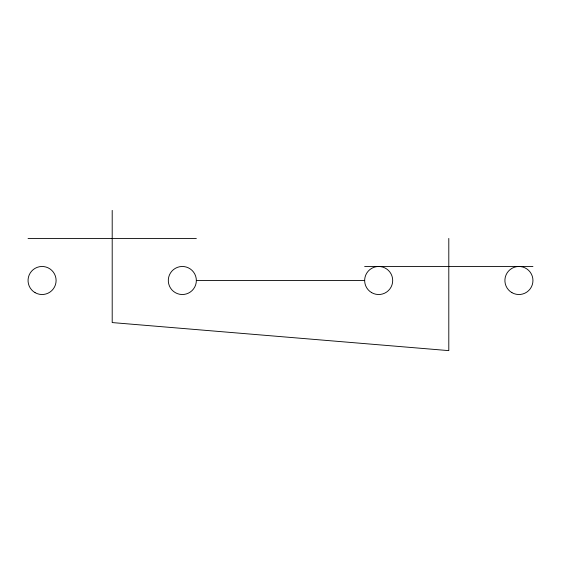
<?xml version="1.0" encoding="UTF-8"?>
<svg xmlns="http://www.w3.org/2000/svg" width="561" height="561" viewBox="0 0 561 561"><rect width="100%" height="100%" fill="white"/><g stroke="black" fill="none" stroke-linecap="round" stroke-linejoin="round"><path stroke-width="0.84" d="M28.05 238.425L196.35 238.425M364.65 266.475L532.95 266.475M196.35 280.5A14.025 14.025 0 0 1 175.312 292.646A14.025 14.025 0 0 1 175.312 268.354A14.025 14.025 0 0 1 196.35 280.5L364.65 280.5M448.8 238.425L448.8 350.625L112.2 322.575L112.2 210.375M511.913 292.646A14.025 14.025 0 0 0 532.95 280.5A14.025 14.025 0 0 0 511.913 268.354A14.025 14.025 0 0 0 511.913 292.646M371.663 292.646A14.025 14.025 0 0 0 392.7 280.5A14.025 14.025 0 0 0 371.663 268.354A14.025 14.025 0 0 0 371.663 292.646M35.062 292.646A14.025 14.025 0 0 0 56.1 280.5A14.025 14.025 0 0 0 35.062 268.354A14.025 14.025 0 0 0 35.062 292.646"/></g></svg>
